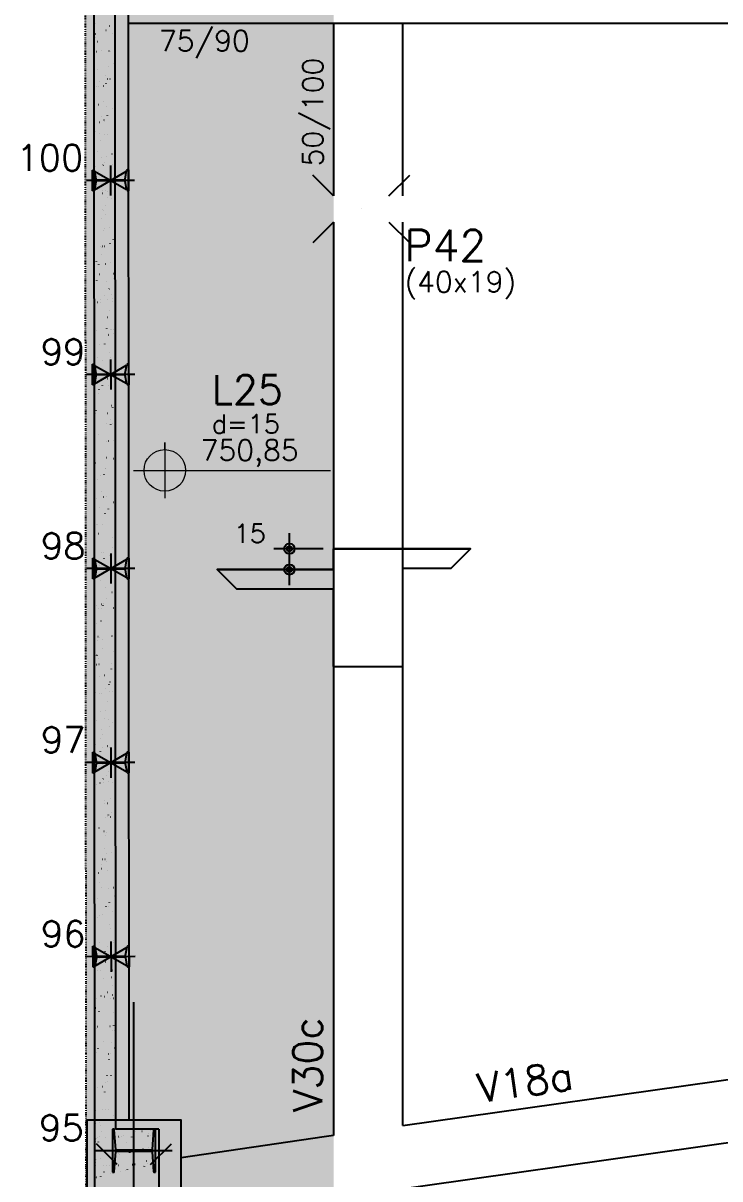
# Model space of a CAD drawing. Extents: x -40810 to 33675, y -2018 to 21213.
# Drawn here: x 14595 to 15098, y 1338 to 2172 of the extents above; entities that cross this region are included whole.
import ezdxf

# ---------------------------------------------------------------- set-up
doc = ezdxf.new("R2010")
doc.units = 0
doc.linetypes.add('ESTILO_TQS_0003', pattern=[1.5, 0.5, -0.4, 0.1, -0.5])
doc.layers.get('0').update_dxf_attribs({"color": 1, "lineweight": 9})
for name, color, linetype in [('1', 5, 'Continuous'), ('10', 7, 'Continuous'), ('11', 22, 'Continuous'), ('12', 3, 'Continuous'), ('13', 7, 'Continuous'), ('133', 176, 'Continuous'), ('18', 9, 'Continuous'), ('19', 5, 'Continuous'), ('24', 5, 'ESTILO_TQS_0003'), ('242', 3, 'Continuous'), ('26', 1, 'Continuous'), ('27', 10, 'Continuous'), ('30', 15, 'Continuous'), ('32', 4, 'Continuous'), ('49', 20, 'Continuous'), ('51', 6, 'Continuous'), ('52', 21, 'Continuous'), ('6', 6, 'Continuous'), ('8', 5, 'Continuous'), ('9', 3, 'Continuous')]:
    doc.layers.add(name, color=color, linetype=linetype)
doc.styles.get("Standard").update_dxf_attribs({"font": 'romans.shx', "width": 0.8})

# ---------------------------------------------------------------- blocks, each defined once
blk = doc.blocks.new('_H9EFD498501-009')
for p, q in [((195.736691, 1836.373503), (195.782348, 1836.433004)), ((219.968651, 1836.327518), (220.014308, 1836.387019)), ((224.815845, 1836.551059), (224.889067, 1836.567292)), ((229.749384, 1835.159229), (229.759174, 1835.233588)), ((191.437375, 1831.596335), (191.437375, 1831.596335)), ((191.437375, 1831.596335), (191.437375, 1831.596335)), ((191.437375, 1830.770525), (191.437375, 1830.770525)), ((191.437375, 1830.770525), (191.437375, 1830.770525)), ((191.437375, 1830.770525), (191.437375, 1830.770525)), ((191.437375, 1829.15123), (191.437375, 1829.15123)), ((191.437375, 1829.15123), (191.437375, 1829.15123)), ((191.437375, 1829.15123), (191.437375, 1829.15123)), ((191.992808, 1831.49438), (192.038465, 1831.553881)), ((193.348592, 1828.785962), (193.358381, 1828.86032)), ((198.176792, 1831.890585), (198.251721, 1831.893856)), ((205.491979, 1830.984743), (205.501768, 1831.059101)), ((207.974739, 1832.817476), (208.047961, 1832.833709)), ((208.292155, 1832.332231), (208.367084, 1832.335502)), ((210.165371, 1832.414017), (210.240299, 1832.417289)), ((211.635849, 1833.629124), (211.709071, 1833.645357)), ((213.713627, 1828.175812), (213.759284, 1828.235313)), ((217.532576, 1832.402761), (217.542366, 1832.477119)), ((219.006947, 1832.800049), (219.081876, 1832.80332)), ((229.122311, 1833.241695), (229.197239, 1833.244966)), ((230.995526, 1833.323481), (231.070455, 1833.326753)), ((203.901191, 1818.901509), (203.91098, 1818.975867)), ((207.572746, 1820.17286), (207.618403, 1820.232362)), ((208.330625, 1820.005816), (208.403848, 1820.022049)), ((209.969744, 1823.296689), (210.015401, 1823.35619)), ((216.044578, 1821.100289), (216.054367, 1821.174648)), ((225.537842, 1823.820564), (225.611065, 1823.836797)), ((228.085175, 1822.518307), (228.094965, 1822.592666)), ((229.198953, 1824.632213), (229.272175, 1824.648446)), ((231.690563, 1819.978121), (231.73622, 1820.037623)), ((191.437375, 1816.260673), (191.437375, 1816.260673)), ((191.437375, 1816.260673), (191.437375, 1816.260673)), ((191.437375, 1816.260673), (191.437375, 1816.260673)), ((191.437375, 1814.268831), (191.437375, 1814.268831)), ((191.437375, 1811.492201), (191.437375, 1811.492201)), ((191.437375, 1811.492201), (191.437375, 1811.492201)), ((191.437375, 1811.492201), (191.437375, 1811.492201)), ((191.489519, 1816.272233), (191.562741, 1816.288466)), ((191.684383, 1816.14504), (191.694173, 1816.219398)), ((195.150629, 1817.083881), (195.223851, 1817.100114)), ((197.004339, 1811.735259), (197.079268, 1811.738531)), ((198.877554, 1811.817046), (198.952483, 1811.820317)), ((201.317722, 1812.021155), (201.363379, 1812.080656)), ((207.719131, 1812.203077), (207.79406, 1812.206349)), ((217.834494, 1812.644724), (217.909423, 1812.647995)), ((219.70771, 1812.72651), (219.782638, 1812.729781)), ((225.549682, 1811.97517), (225.595339, 1812.034671)), ((225.893729, 1811.008905), (225.966951, 1811.025138)), ((226.597177, 1811.215836), (226.606966, 1811.290194)), ((227.94668, 1815.098998), (227.992337, 1815.1585)), ((228.549287, 1813.112542), (228.624215, 1813.115813)), ((191.437375, 1803.370115), (191.437375, 1803.370115)), ((191.437375, 1803.370115), (191.437375, 1803.370115)), ((191.845406, 1803.460573), (191.918628, 1803.476806)), ((195.176841, 1804.018203), (195.222499, 1804.077704)), ((197.57384, 1807.142032), (197.619497, 1807.201533)), ((202.236982, 1806.260587), (202.246771, 1806.334945)), ((209.052623, 1807.275321), (209.125845, 1807.291554)), ((212.713733, 1808.08697), (212.786955, 1808.103203)), ((214.45379, 1809.017055), (214.463579, 1809.091413)), ((219.294658, 1803.823464), (219.340315, 1803.882966))]:
    blk.add_line(p, q)
blk = doc.blocks.new('_H9EFD498501-010')
for p, q in [((190.13212, 2635.704734), (190.13212, 2635.704734)), ((190.13212, 2635.704734), (190.13212, 2635.704734)), ((191.426022, 2635.761227), (191.50095, 2635.764498)), ((190.144498, 2628.079183), (190.144498, 2628.079183)), ((190.144498, 2628.079183), (190.144498, 2628.079183)), ((191.401436, 2628.35784), (191.474658, 2628.374073)), ((198.820882, 2631.035139), (198.866539, 2631.09464)), ((201.21788, 2634.158968), (201.263537, 2634.218469)), ((203.787711, 2628.394142), (203.797501, 2628.468501)), ((190.158025, 2619.745484), (190.158025, 2619.745484)), ((191.570903, 2625.637674), (191.580693, 2625.712032)), ((192.565858, 2622.883433), (192.611515, 2622.942935)), ((190.164751, 2615.602024), (190.164751, 2615.602024)), ((190.164751, 2615.602024), (190.164751, 2615.602024)), ((190.164751, 2615.602024), (190.164751, 2615.602024)), ((190.165415, 2615.193262), (190.165415, 2615.193262)), ((190.165415, 2615.193262), (190.165415, 2615.193262)), ((190.165415, 2615.193262), (190.165415, 2615.193262)), ((190.165785, 2614.964744), (190.165785, 2614.964744)), ((190.253569, 2615.605902), (190.328497, 2615.609173)), ((192.123434, 2615.627345), (192.196656, 2615.643578)), ((192.126784, 2615.687688), (192.201713, 2615.69096)), ((195.784544, 2616.438993), (195.857766, 2616.455226)), ((200.968361, 2616.07372), (201.04329, 2616.076991)), ((202.123502, 2615.75322), (202.133292, 2615.827579)), ((190.186331, 2602.307342), (190.186331, 2602.307342)), ((190.186331, 2602.307342), (190.186331, 2602.307342)), ((192.47932, 2602.815685), (192.552542, 2602.831918)), ((200.635504, 2604.450749), (200.645293, 2604.525107)), ((204.401913, 2606.682791), (204.44757, 2606.742292)), ((190.197382, 2595.499314), (190.197382, 2595.499314)), ((190.197382, 2595.499314), (190.197382, 2595.499314)), ((190.197382, 2595.499314), (190.197382, 2595.499314)), ((194.403007, 2593.651962), (194.448664, 2593.711464)), ((198.14689, 2598.531085), (198.192547, 2598.590587)), ((199.795908, 2595.918395), (199.870837, 2595.921666)), ((201.669123, 2596.000181), (201.744052, 2596.003452)), ((190.207248, 2589.421421), (190.207248, 2589.421421)), ((190.207248, 2589.421421), (190.207248, 2589.421421)), ((190.207248, 2589.421421), (190.207248, 2589.421421)), ((190.209253, 2588.186555), (190.209253, 2588.186555)), ((190.209253, 2588.186555), (190.209253, 2588.186555)), ((192.006009, 2590.528133), (192.051666, 2590.587635)), ((193.201318, 2590.085191), (193.27454, 2590.101424)), ((196.862428, 2590.896839), (196.93565, 2590.913072)), ((199.044716, 2592.367515), (199.054505, 2592.441873)), ((193.557204, 2577.273531), (193.630427, 2577.289764)), ((197.380507, 2579.726593), (197.390296, 2579.800951)), ((190.228165, 2576.535501), (190.228165, 2576.535501)), ((190.228165, 2576.535501), (190.228165, 2576.535501)), ((190.230014, 2575.396604), (190.230014, 2575.396604)), ((190.381307, 2575.40321), (190.456236, 2575.406481)), ((195.892508, 2568.424121), (195.902298, 2568.49848)), ((199.222884, 2575.789241), (199.297813, 2575.792513)), ((199.984038, 2569.299614), (200.029695, 2569.359116)), ((203.727921, 2574.178737), (203.773578, 2574.238239)), ((190.249082, 2563.64958), (190.249082, 2563.64958)), ((190.249082, 2563.64958), (190.249082, 2563.64958)), ((190.249082, 2563.64958), (190.249082, 2563.64958)), ((194.279202, 2564.543036), (194.352424, 2564.559269)), ((197.58704, 2566.175785), (197.632697, 2566.235287)), ((197.940312, 2565.354685), (198.013534, 2565.370918)), ((190.26048, 2556.627627), (190.26048, 2556.627627)), ((190.262645, 2555.293894), (190.262645, 2555.293894)), ((190.262645, 2555.293894), (190.262645, 2555.293894)), ((190.262645, 2555.293894), (190.262645, 2555.293894)), ((191.332016, 2558.02408), (191.377673, 2558.083581)), ((194.30172, 2556.340887), (194.31151, 2556.415245)), ((198.050431, 2555.633916), (198.12536, 2555.637187)), ((199.923646, 2555.715702), (199.998575, 2555.718974)), ((190.269999, 2550.76366), (190.269999, 2550.76366)), ((190.269999, 2550.76366), (190.269999, 2550.76366)), ((192.637511, 2543.699965), (192.647301, 2543.774323)), ((194.635089, 2551.731377), (194.708311, 2551.74761)), ((190.290916, 2537.877739), (190.290916, 2537.877739)), ((190.290916, 2537.877739), (190.290916, 2537.877739)), ((190.290916, 2537.877739), (190.290916, 2537.877739)), ((190.295277, 2535.191184), (190.295277, 2535.191184)), ((190.295277, 2535.191184), (190.295277, 2535.191184)), ((195.357086, 2539.000882), (195.430308, 2539.017115)), ((197.477407, 2535.504763), (197.552336, 2535.508034)), ((199.018196, 2539.812531), (199.091418, 2539.828764)), ((203.168071, 2541.823437), (203.213728, 2541.882939)), ((191.149513, 2532.397494), (191.159302, 2532.471852)), ((193.169165, 2528.792609), (193.214822, 2528.85211)), ((196.913048, 2533.671732), (196.958705, 2533.731233)), ((203.19011, 2533.815512), (203.1999, 2533.88987)), ((190.31016, 2526.02198), (190.31016, 2526.02198)), ((190.31016, 2526.02198), (190.31016, 2526.02198)), ((190.31016, 2526.02198), (190.31016, 2526.02198)), ((190.311708, 2525.068698), (190.311708, 2525.068698)), ((190.311708, 2525.068698), (190.311708, 2525.068698)), ((190.311833, 2524.991819), (190.311833, 2524.991819)), ((190.311833, 2524.991819), (190.311833, 2524.991819)), ((190.772167, 2525.66878), (190.817824, 2525.728282)), ((195.712973, 2526.189223), (195.786195, 2526.205456)), ((201.702111, 2522.51304), (201.711901, 2522.587399)), ((190.327908, 2515.088474), (190.327908, 2515.088474)), ((190.327908, 2515.088474), (190.327908, 2515.088474)), ((190.327908, 2515.088474), (190.327908, 2515.088474)), ((190.332749, 2512.105898), (190.332749, 2512.105898)), ((190.332749, 2512.105898), (190.332749, 2512.105898)), ((190.332749, 2512.105898), (190.332749, 2512.105898)), ((196.304954, 2515.349437), (196.379883, 2515.352709)), ((196.43497, 2513.458728), (196.508193, 2513.474961)), ((198.178169, 2515.431224), (198.253098, 2515.434495)), ((200.09608, 2514.270377), (200.169303, 2514.28661)), ((200.111324, 2510.429806), (200.121113, 2510.504164)), ((198.750196, 2504.440261), (198.795853, 2504.499762)), ((202.494079, 2509.319384), (202.539736, 2509.378885)), ((190.353666, 2499.219978), (190.353666, 2499.219978)), ((190.353666, 2499.219978), (190.353666, 2499.219978)), ((190.360539, 2494.985764), (190.360539, 2494.985764)), ((190.360539, 2494.985764), (190.360539, 2494.985764)), ((190.362935, 2493.50977), (190.362935, 2493.50977)), ((190.362935, 2493.50977), (190.362935, 2493.50977)), ((195.73193, 2495.220284), (195.806858, 2495.223555)), ((196.353198, 2501.316432), (196.398855, 2501.375934)), ((196.790857, 2500.647069), (196.864079, 2500.663301)), ((198.447115, 2497.788884), (198.456904, 2497.863242)), ((190.374583, 2486.334057), (190.374583, 2486.334057)), ((190.374583, 2486.334057), (190.374583, 2486.334057)), ((190.374583, 2486.334057), (190.374583, 2486.334057)), ((196.959116, 2486.486413), (196.968905, 2486.560771)), ((197.512854, 2487.916574), (197.586077, 2487.932807)), ((201.173964, 2488.728222), (201.247187, 2488.744455)), ((201.934229, 2476.964084), (201.979887, 2477.023586)), ((204.331228, 2480.087913), (204.376885, 2480.147414)), ((190.393171, 2474.883054), (190.393171, 2474.883054)), ((190.393171, 2474.883054), (190.393171, 2474.883054)), ((190.393171, 2474.883054), (190.393171, 2474.883054)), ((190.3955, 2473.448137), (190.3955, 2473.448137)), ((190.3955, 2473.448137), (190.3955, 2473.448137)), ((194.559477, 2475.064959), (194.634405, 2475.06823)), ((195.368328, 2474.403178), (195.378117, 2474.477537)), ((195.679206, 2468.812379), (195.724863, 2468.87188)), ((196.432692, 2475.146745), (196.507621, 2475.150017)), ((197.868741, 2475.104914), (197.941963, 2475.121147)), ((190.414163, 2461.950841), (190.414163, 2461.950841)), ((190.414163, 2461.950841), (190.414163, 2461.950841)), ((190.414163, 2461.950841), (190.414163, 2461.950841)), ((190.416417, 2460.562216), (190.416417, 2460.562216)), ((190.416417, 2460.562216), (190.416417, 2460.562216)), ((190.416417, 2460.562216), (190.416417, 2460.562216)), ((191.935323, 2463.933256), (191.98098, 2463.992757)), ((193.704119, 2461.762256), (193.713909, 2461.836615)), ((198.590739, 2462.37442), (198.663961, 2462.390653)), ((202.251849, 2463.186068), (202.325071, 2463.202301)), ((190.425802, 2454.780344), (190.425802, 2454.780344)), ((190.425802, 2454.780344), (190.425802, 2454.780344)), ((193.986453, 2454.935805), (194.061381, 2454.939077)), ((204.101816, 2455.377452), (204.176745, 2455.380723)), ((204.256718, 2451.877803), (204.266507, 2451.952161)), ((190.437334, 2447.676296), (190.437334, 2447.676296)), ((190.437334, 2447.676296), (190.437334, 2447.676296)), ((192.21612, 2450.459785), (192.22591, 2450.534143)), ((198.946625, 2449.56276), (199.019847, 2449.578993)), ((201.260237, 2444.460031), (201.305894, 2444.519532)), ((190.454535, 2437.079217), (190.454535, 2437.079217)), ((190.454535, 2437.079217), (190.454535, 2437.079217)), ((190.625332, 2438.376551), (190.635122, 2438.450909)), ((195.119356, 2436.457079), (195.165013, 2436.51658)), ((197.516354, 2439.580908), (197.562011, 2439.640409)), ((199.668623, 2436.832265), (199.741845, 2436.848498)), ((202.768719, 2440.575331), (202.778509, 2440.64969)), ((203.329733, 2437.643914), (203.402955, 2437.660147)), ((203.528792, 2435.248298), (203.603721, 2435.25157)), ((190.458251, 2434.790375), (190.458251, 2434.790375)), ((190.458251, 2434.790375), (190.458251, 2434.790375)), ((190.458251, 2434.790375), (190.458251, 2434.790375)), ((190.458434, 2434.677634), (190.458434, 2434.677634)), ((190.458434, 2434.677634), (190.458434, 2434.677634)), ((190.458434, 2434.677634), (190.458434, 2434.677634)), ((190.46539, 2430.391912), (190.46539, 2430.391912)), ((190.46539, 2430.391912), (190.46539, 2430.391912)), ((192.814, 2434.78048), (192.888928, 2434.783752)), ((194.687215, 2434.862267), (194.762144, 2434.865538)), ((201.177931, 2428.492097), (201.187721, 2428.566456)), ((190.479167, 2421.904455), (190.479167, 2421.904455)), ((190.479167, 2421.904455), (190.479167, 2421.904455)), ((200.024509, 2424.020606), (200.097732, 2424.036839)), ((190.491065, 2414.574924), (190.491065, 2414.574924)), ((190.491065, 2414.574924), (190.491065, 2414.574924)), ((192.240976, 2414.651327), (192.315904, 2414.654598)), ((199.513722, 2415.851175), (199.523512, 2415.925534)), ((200.700388, 2412.104731), (200.746045, 2412.164232)), ((200.746507, 2411.290111), (200.819729, 2411.306344)), ((202.356339, 2415.092973), (202.431268, 2415.096245)), ((203.097386, 2415.22856), (203.143043, 2415.288061)), ((204.229554, 2415.17476), (204.304483, 2415.178031)), ((204.407617, 2412.10176), (204.480839, 2412.117993)), ((190.500084, 2409.018534), (190.500084, 2409.018534)), ((190.500084, 2409.018534), (190.500084, 2409.018534)), ((190.500084, 2409.018534), (190.500084, 2409.018534)), ((194.445364, 2403.953025), (194.491021, 2404.012527)), ((198.025724, 2404.548704), (198.035513, 2404.623062)), ((190.516618, 2398.832984), (190.516618, 2398.832984)), ((190.516618, 2398.832984), (190.516618, 2398.832984)), ((190.516618, 2398.832984), (190.516618, 2398.832984)), ((190.521001, 2396.132613), (190.521001, 2396.132613)), ((190.521001, 2396.132613), (190.521001, 2396.132613)), ((190.523696, 2394.472214), (190.523696, 2394.472214)), ((190.523696, 2394.472214), (190.523696, 2394.472214)), ((190.523696, 2394.472214), (190.523696, 2394.472214)), ((190.701481, 2399.073902), (190.747138, 2399.133404)), ((191.068523, 2394.496002), (191.143451, 2394.499273)), ((192.941738, 2394.577788), (193.016667, 2394.58106)), ((201.102393, 2398.478452), (201.175616, 2398.494685)), ((201.783315, 2394.96382), (201.858244, 2394.967091)), ((196.434936, 2392.46547), (196.444725, 2392.539828)), ((201.824391, 2385.747957), (201.897613, 2385.76419)), ((190.541918, 2383.246693), (190.541918, 2383.246693)), ((190.541918, 2383.246693), (190.541918, 2383.246693)), ((190.541918, 2383.246693), (190.541918, 2383.246693)), ((194.770727, 2379.824548), (194.780516, 2379.898906)), ((200.026395, 2379.600677), (200.072052, 2379.660179)), ((190.556328, 2374.369504), (190.570427, 2374.37012)), ((190.556328, 2374.369504), (190.556328, 2374.369504)), ((190.556328, 2374.369504), (190.556328, 2374.369504)), ((190.562835, 2370.360772), (190.562835, 2370.360772)), ((190.562835, 2370.360772), (190.562835, 2370.360772)), ((193.282728, 2368.522076), (193.292518, 2368.596435)), ((193.885514, 2371.597725), (193.931171, 2371.657227)), ((196.282512, 2374.721554), (196.328169, 2374.781056)), ((200.610862, 2374.808495), (200.685791, 2374.811766)), ((202.180278, 2372.936297), (202.2535, 2372.95253)), ((202.484077, 2374.890281), (202.559006, 2374.893553)), ((190.567845, 2367.274055), (190.567845, 2367.274055)), ((190.567845, 2367.274055), (190.567845, 2367.274055)), ((202.902275, 2360.205803), (202.975497, 2360.222036)), ((190.583752, 2357.474852), (190.583752, 2357.474852)), ((190.583752, 2357.474852), (190.583752, 2357.474852)), ((190.583752, 2357.474852), (190.583752, 2357.474852)), ((190.588959, 2354.266794), (190.588959, 2354.266794)), ((191.196261, 2354.29331), (191.27119, 2354.296581)), ((191.69194, 2356.438842), (191.70173, 2356.5132)), ((200.037838, 2354.679341), (200.112767, 2354.682613)), ((203.835327, 2358.637623), (203.845117, 2358.711981)), ((190.59891, 2348.136453), (190.59891, 2348.136453)), ((190.59891, 2348.136453), (190.59891, 2348.136453)), ((190.604669, 2344.588931), (190.604669, 2344.588931)), ((190.604669, 2344.588931), (190.604669, 2344.588931)), ((199.466546, 2347.245377), (199.512203, 2347.304879)), ((201.863544, 2350.369206), (201.909201, 2350.428708)), ((202.244539, 2346.554388), (202.254329, 2346.628747)), ((203.258162, 2347.394143), (203.331384, 2347.410376)), ((190.619073, 2335.715127), (190.619073, 2335.715127)), ((193.211522, 2339.093672), (193.257179, 2339.153173)), ((190.621591, 2334.164084), (190.621591, 2334.164084)), ((190.621591, 2334.164084), (190.621591, 2334.164084)), ((190.621591, 2334.164084), (190.621591, 2334.164084)), ((190.625585, 2331.703011), (190.625585, 2331.703011)), ((190.625585, 2331.703011), (190.625585, 2331.703011)), ((190.625585, 2331.703011), (190.625585, 2331.703011)), ((198.865385, 2334.524016), (198.940314, 2334.527288)), ((200.58033, 2333.913467), (200.59012, 2333.987825)), ((200.7386, 2334.605803), (200.813529, 2334.609074)), ((203.980159, 2334.663649), (204.053382, 2334.679882)), ((190.646502, 2318.81709), (190.646502, 2318.81709)), ((191.15605, 2318.930054), (191.229272, 2318.946287)), ((199.092332, 2322.610995), (199.102121, 2322.685353)), ((204.336046, 2321.851989), (204.409268, 2321.868222)), ((205.047577, 2322.893029), (205.070933, 2322.923468)), ((190.654222, 2314.061374), (190.654222, 2314.061374)), ((190.654222, 2314.061374), (190.654222, 2314.061374)), ((197.501544, 2310.527761), (197.511333, 2310.602119)), ((198.292361, 2314.394863), (198.36729, 2314.398134)), ((198.792553, 2314.741324), (198.83821, 2314.800825)), ((190.667419, 2305.93117), (190.667419, 2305.93117)), ((190.667419, 2305.93117), (190.667419, 2305.93117)), ((190.667419, 2305.93117), (190.667419, 2305.93117)), ((190.6703, 2304.156198), (190.6703, 2304.156198)), ((190.6703, 2304.156198), (190.6703, 2304.156198)), ((192.651672, 2306.738372), (192.697329, 2306.797874)), ((195.04867, 2309.862201), (195.094328, 2309.921702)), ((205.058044, 2309.121494), (205.089658, 2309.128503)), ((190.686853, 2293.958664), (190.686853, 2293.958664)), ((190.686853, 2293.958664), (190.686853, 2293.958664)), ((190.686853, 2293.958664), (190.686853, 2293.958664)), ((192.233934, 2293.3879), (192.307156, 2293.404133)), ((195.837335, 2297.886839), (195.847124, 2297.961197)), ((197.119908, 2294.239538), (197.194837, 2294.242809)), ((198.993123, 2294.321324), (199.068052, 2294.324595)), ((190.688336, 2293.045249), (190.688336, 2293.045249)), ((194.349336, 2286.584367), (194.359126, 2286.658726)), ((200.629702, 2285.509853), (200.675359, 2285.569354)), ((204.373585, 2290.388976), (204.419242, 2290.448477)), ((190.709253, 2280.159329), (190.709253, 2280.159329)), ((190.709253, 2280.159329), (190.709253, 2280.159329)), ((190.709253, 2280.159329), (190.709253, 2280.159329)), ((198.232704, 2282.386024), (198.278361, 2282.445526)), ((204.901935, 2276.699914), (204.911725, 2276.774272)), ((190.719485, 2273.855954), (190.719485, 2273.855954)), ((190.719485, 2273.855954), (190.719485, 2273.855954)), ((190.721528, 2272.597269), (190.721528, 2272.597269)), ((191.97768, 2274.234319), (192.023337, 2274.29382)), ((192.758548, 2274.501133), (192.768338, 2274.575492)), ((196.546884, 2274.110384), (196.621813, 2274.113656)), ((190.73017, 2267.273408), (190.73017, 2267.273408)), ((191.094339, 2261.860211), (191.104129, 2261.93457)), ((193.311818, 2267.845746), (193.38504, 2267.861979)), ((203.311147, 2264.61668), (203.320937, 2264.691038)), ((190.743285, 2259.193689), (190.743285, 2259.193689)), ((190.751087, 2254.387488), (190.751087, 2254.387488)), ((190.751087, 2254.387488), (190.751087, 2254.387488)), ((190.751087, 2254.387488), (190.751087, 2254.387488)), ((190.752116, 2253.753244), (190.752116, 2253.753244)), ((190.752116, 2253.753244), (190.752116, 2253.753244)), ((190.752116, 2253.753244), (190.752116, 2253.753244)), ((195.374431, 2253.955059), (195.44936, 2253.958331)), ((197.247646, 2254.036845), (197.322575, 2254.040117)), ((201.646938, 2251.975758), (201.656728, 2252.050116)), ((203.813735, 2258.033676), (203.859392, 2258.093178)), ((193.814828, 2245.002848), (193.860486, 2245.062349)), ((197.558711, 2249.881971), (197.604368, 2249.941472)), ((190.772003, 2241.501567), (190.801815, 2241.508176)), ((190.772755, 2241.038341), (190.772755, 2241.038341)), ((190.772755, 2241.038341), (190.772755, 2241.038341)), ((191.41783, 2241.879019), (191.463487, 2241.93852)), ((194.389702, 2242.303592), (194.462925, 2242.319825)), ((200.15894, 2240.673286), (200.168729, 2240.747645)), ((190.784748, 2233.650535), (190.784748, 2233.650535)), ((190.784748, 2233.650535), (190.784748, 2233.650535)), ((190.79292, 2228.615647), (190.79292, 2228.615647)), ((190.79292, 2228.615647), (190.79292, 2228.615647)), ((191.084479, 2228.680284), (191.157701, 2228.696516)), ((194.801407, 2233.825906), (194.876335, 2233.829177)), ((198.568152, 2228.590052), (198.577941, 2228.66441)), ((204.91677, 2234.267552), (204.991699, 2234.270823)), ((199.39586, 2220.6505), (199.441517, 2220.710001)), ((203.139743, 2225.529623), (203.1854, 2225.589124)), ((190.813837, 2215.729726), (190.813837, 2215.729726)), ((190.813837, 2215.729726), (190.813837, 2215.729726)), ((190.813837, 2215.729726), (190.813837, 2215.729726)), ((190.817379, 2213.547825), (190.817379, 2213.547825)), ((190.817379, 2213.547825), (190.817379, 2213.547825)), ((190.817379, 2213.547825), (190.817379, 2213.547825)), ((191.806476, 2215.949789), (191.879699, 2215.966022)), ((193.628954, 2213.670581), (193.703882, 2213.673852)), ((195.467586, 2216.761437), (195.540809, 2216.77767)), ((195.502169, 2213.752367), (195.577098, 2213.755638)), ((196.903943, 2215.94913), (196.913732, 2216.023488)), ((196.998862, 2217.526671), (197.044519, 2217.586172)), ((204.343746, 2214.138398), (204.418675, 2214.14167)), ((190.823983, 2209.479412), (190.823983, 2209.479412)), ((190.823983, 2209.479412), (190.823983, 2209.479412)), ((190.834754, 2202.843805), (190.834754, 2202.843805)), ((190.834754, 2202.843805), (190.834754, 2202.843805)), ((192.162363, 2203.138129), (192.235585, 2203.154362)), ((195.415944, 2204.646659), (195.425734, 2204.721017)), ((190.85001, 2193.445115), (190.85001, 2193.445115)), ((190.85001, 2193.445115), (190.85001, 2193.445115)), ((193.05593, 2193.541427), (193.130858, 2193.544699)), ((202.579893, 2193.174323), (202.62555, 2193.233824)), ((203.171293, 2193.983073), (203.246222, 2193.986345)), ((204.976891, 2196.298152), (205.022548, 2196.357653)), ((205.044508, 2194.06486), (205.119437, 2194.068131)), ((190.855671, 2189.957885), (190.855671, 2189.957885)), ((190.855671, 2189.957885), (190.855671, 2189.957885)), ((190.855671, 2189.957885), (190.855671, 2189.957885)), ((192.884361, 2190.407635), (192.957583, 2190.423868)), ((193.825156, 2192.563424), (193.834946, 2192.637783)), ((196.324869, 2185.022617), (196.370526, 2185.082119)), ((196.545471, 2191.219283), (196.618693, 2191.235516)), ((190.87521, 2177.920483), (190.87521, 2177.920483)), ((190.87521, 2177.920483), (190.87521, 2177.920483)), ((190.87521, 2177.920483), (190.87521, 2177.920483)), ((190.876588, 2177.071964), (190.876588, 2177.071964)), ((190.876588, 2177.071964), (190.876588, 2177.071964)), ((192.160947, 2179.922502), (192.170737, 2179.996861)), ((192.580987, 2180.143494), (192.626644, 2180.202996)), ((193.240247, 2177.595975), (193.313469, 2177.612208)), ((204.377755, 2182.678971), (204.387544, 2182.753329)), ((190.882642, 2173.342405), (190.882642, 2173.342405)), ((190.882642, 2173.342405), (190.882642, 2173.342405)), ((190.882642, 2173.342405), (190.882642, 2173.342405)), ((190.88766, 2170.250926), (190.88766, 2170.250926)), ((191.883477, 2173.386102), (191.958405, 2173.389373)), ((193.756692, 2173.467888), (193.831621, 2173.47116)), ((202.598269, 2173.85392), (202.673198, 2173.857191)), ((202.713546, 2170.038049), (202.723335, 2170.112407)), ((190.897505, 2164.186044), (190.897505, 2164.186044)), ((190.897505, 2164.186044), (190.897505, 2164.186044)), ((190.897505, 2164.186044), (190.897505, 2164.186044)), ((193.962245, 2164.86548), (194.035467, 2164.881713)), ((197.623355, 2165.677129), (197.696577, 2165.693362)), ((201.905901, 2160.670269), (201.951558, 2160.729771)), ((190.915273, 2153.239695), (190.915273, 2153.239695)), ((190.915273, 2153.239695), (190.915273, 2153.239695)), ((191.310453, 2153.256949), (191.385381, 2153.26022)), ((194.318131, 2152.053821), (194.391354, 2152.070054)), ((195.76502, 2152.667317), (195.810677, 2152.726819)), ((198.162018, 2155.791146), (198.207675, 2155.850648)), ((201.225547, 2158.735578), (201.235337, 2158.809936)), ((201.425816, 2153.698595), (201.500745, 2153.701866)), ((203.299031, 2153.780381), (203.37396, 2153.783653)), ((190.918421, 2151.300123), (190.918421, 2151.300123)), ((190.918421, 2151.300123), (190.918421, 2151.300123)), ((190.926438, 2146.361555), (190.926438, 2146.361555)), ((190.926438, 2146.361555), (190.926438, 2146.361555)), ((199.634759, 2146.652343), (199.644549, 2146.726702)), ((190.939338, 2138.414203), (190.939338, 2138.414203)), ((190.939338, 2138.414203), (190.939338, 2138.414203)), ((190.939338, 2138.414203), (190.939338, 2138.414203)), ((195.040129, 2139.323326), (195.113351, 2139.339559)), ((198.701239, 2140.134975), (198.774461, 2140.151208)), ((190.947904, 2133.136985), (190.947904, 2133.136985)), ((192.011215, 2133.18341), (192.086144, 2133.186681)), ((195.396016, 2126.511667), (195.469238, 2126.5279)), ((197.97055, 2134.011421), (197.98034, 2134.08578)), ((200.852792, 2133.569441), (200.927721, 2133.572713)), ((201.346051, 2128.314969), (201.391708, 2128.374471)), ((203.743049, 2131.438798), (203.788706, 2131.4983)), ((190.960255, 2125.528282), (190.960255, 2125.528282)), ((190.960255, 2125.528282), (190.960255, 2125.528282)), ((195.091027, 2120.163264), (195.136685, 2120.222765)), ((196.482552, 2122.70895), (196.492341, 2122.783308)), ((190.977665, 2114.802626), (190.977665, 2114.802626)), ((190.977665, 2114.802626), (190.977665, 2114.802626)), ((190.977665, 2114.802626), (190.977665, 2114.802626)), ((190.980536, 2113.034275), (190.980536, 2113.034275)), ((190.980536, 2113.034275), (190.980536, 2113.034275)), ((190.980536, 2113.034275), (190.980536, 2113.034275)), ((190.981172, 2112.642362), (190.981172, 2112.642362)), ((190.981172, 2112.642362), (190.981172, 2112.642362)), ((190.981172, 2112.642362), (190.981172, 2112.642362)), ((191.347145, 2115.284141), (191.392802, 2115.343642)), ((194.891764, 2110.625716), (194.901553, 2110.700074)), ((196.118013, 2113.781172), (196.191235, 2113.797405)), ((199.680339, 2113.414116), (199.755268, 2113.417388)), ((199.779123, 2114.592821), (199.852345, 2114.609054)), ((201.553554, 2113.495903), (201.628483, 2113.499174)), ((191.002089, 2099.756441), (191.002089, 2099.756441)), ((191.002089, 2099.756441), (191.002089, 2099.756441)), ((193.227555, 2097.984794), (193.237344, 2098.059152)), ((196.4739, 2100.969512), (196.547122, 2100.985745)), ((199.107315, 2093.284963), (199.182244, 2093.288234)), ((200.672059, 2095.810916), (200.717716, 2095.870417)), ((191.013167, 2092.931565), (191.013167, 2092.931565)), ((191.013167, 2092.931565), (191.013167, 2092.931565)), ((191.023006, 2086.870521), (191.023006, 2086.870521)), ((191.023006, 2086.870521), (191.023006, 2086.870521)), ((191.023006, 2086.870521), (191.023006, 2086.870521)), ((191.739556, 2086.682322), (191.749346, 2086.756681)), ((194.531178, 2087.807964), (194.576835, 2087.867466)), ((196.928176, 2090.931793), (196.973833, 2090.991294)), ((197.195897, 2088.239018), (197.269119, 2088.255251)), ((200.857007, 2089.050666), (200.930229, 2089.066899)), ((203.780154, 2088.10034), (203.789943, 2088.174699)), ((191.028893, 2083.243698), (191.028893, 2083.243698)), ((191.028893, 2083.243698), (191.028893, 2083.243698)), ((191.032035, 2081.308162), (191.032035, 2081.308162)), ((191.032035, 2081.308162), (191.032035, 2081.308162)), ((191.032035, 2081.308162), (191.032035, 2081.308162)), ((202.292155, 2076.797869), (202.301945, 2076.872227)), ((191.043923, 2073.9846), (191.043923, 2073.9846)), ((191.043923, 2073.9846), (191.043923, 2073.9846)), ((191.045799, 2072.828855), (191.045799, 2072.828855)), ((191.045799, 2072.828855), (191.045799, 2072.828855)), ((191.045799, 2072.828855), (191.045799, 2072.828855)), ((197.551784, 2075.427358), (197.625006, 2075.443591)), ((197.934862, 2073.129638), (198.009791, 2073.132909)), ((199.808077, 2073.211424), (199.883006, 2073.214696)), ((191.064839, 2061.09868), (191.064839, 2061.09868)), ((191.064839, 2061.09868), (191.064839, 2061.09868)), ((191.064839, 2061.09868), (191.064839, 2061.09868)), ((198.273781, 2062.696864), (198.347004, 2062.713097)), ((200.112209, 2063.455616), (200.157866, 2063.515118)), ((200.701367, 2064.714635), (200.711157, 2064.788993)), ((201.934891, 2063.508512), (202.008114, 2063.524745)), ((202.509207, 2066.579445), (202.554864, 2066.638946)), ((191.07843, 2052.726145), (191.07843, 2052.726145)), ((191.07843, 2052.726145), (191.07843, 2052.726145)), ((191.08012, 2051.684769), (191.08012, 2051.684769)), ((193.857185, 2055.303911), (193.902843, 2055.363412)), ((197.361838, 2053.000484), (197.436767, 2053.003756)), ((199.037158, 2052.073713), (199.046948, 2052.148071)), ((191.085756, 2048.212759), (191.085756, 2048.212759)), ((191.085756, 2048.212759), (191.085756, 2048.212759)), ((198.629668, 2049.885204), (198.70289, 2049.901437)), ((191.106673, 2035.326839), (191.106673, 2035.326839)), ((191.106673, 2035.326839), (191.106673, 2035.326839)), ((191.106673, 2035.326839), (191.106673, 2035.326839)), ((197.54916, 2040.771241), (197.558949, 2040.8456)), ((199.351666, 2037.154709), (199.424888, 2037.170942)), ((203.012776, 2037.966358), (203.085998, 2037.982591)), ((191.111061, 2032.623435), (191.111061, 2032.623435)), ((191.111061, 2032.623435), (191.111061, 2032.623435)), ((191.111061, 2032.623435), (191.111061, 2032.623435)), ((195.958372, 2028.688007), (195.968161, 2028.762365)), ((196.189385, 2032.845159), (196.264314, 2032.848431)), ((198.0626, 2032.926946), (198.137529, 2032.930217)), ((199.438217, 2030.951563), (199.483874, 2031.011064)), ((191.12759, 2022.440918), (191.12759, 2022.440918)), ((191.12759, 2022.440918), (191.12759, 2022.440918)), ((191.131348, 2020.12584), (191.131348, 2020.12584)), ((191.131348, 2020.12584), (191.131348, 2020.12584)), ((193.297336, 2022.948611), (193.342993, 2023.008112)), ((195.694334, 2026.07244), (195.739991, 2026.131941)), ((199.707552, 2024.34305), (199.780774, 2024.359283)), ((191.143693, 2012.520725), (191.143693, 2012.520725)), ((191.143693, 2012.520725), (191.143693, 2012.520725)), ((194.294163, 2016.047085), (194.303952, 2016.121443)), ((195.616361, 2012.716006), (195.69129, 2012.719277)), ((200.42955, 2011.612555), (200.502772, 2011.628788)), ((204.09066, 2012.424204), (204.163882, 2012.440437)), ((191.148507, 2009.554998), (191.148507, 2009.554998)), ((191.148507, 2009.554998), (191.148507, 2009.554998)), ((191.148507, 2009.554998), (191.148507, 2009.554998)), ((192.806164, 2004.744614), (192.815954, 2004.818972)), ((201.275365, 2001.720092), (201.321022, 2001.779593)), ((204.846762, 2006.162632), (204.856551, 2006.23699)), ((205.019248, 2006.599215), (205.064905, 2006.658716)), ((191.169424, 1996.669077), (191.169424, 1996.669077)), ((191.169424, 1996.669077), (191.169424, 1996.669077)), ((198.878367, 1998.596263), (198.924024, 1998.655764)), ((200.785436, 1998.800896), (200.858658, 1998.817129)), ((203.358763, 1994.86016), (203.368553, 1994.934519)), ((191.176324, 1992.418015), (191.176324, 1992.418015)), ((191.176324, 1992.418015), (191.176324, 1992.418015)), ((191.176324, 1992.418015), (191.176324, 1992.418015)), ((191.17641, 1992.365398), (191.17641, 1992.365398)), ((191.17641, 1992.365398), (191.17641, 1992.365398)), ((191.182575, 1988.566912), (191.182575, 1988.566912)), ((191.215376, 1992.661379), (191.225166, 1992.735738)), ((192.623344, 1990.444557), (192.669001, 1990.504059)), ((194.443908, 1992.560681), (194.518837, 1992.563952)), ((196.317123, 1992.642467), (196.392052, 1992.645739)), ((201.507434, 1986.070401), (201.580656, 1986.086634)), ((205.1587, 1993.028499), (205.233629, 1993.03177)), ((205.168544, 1986.882049), (205.241766, 1986.898282)), ((191.190341, 1983.783156), (191.190341, 1983.783156)), ((191.190341, 1983.783156), (191.190341, 1983.783156)), ((191.190341, 1983.783156), (191.190341, 1983.783156)), ((201.767975, 1982.776926), (201.777765, 1982.851284)), ((191.208956, 1972.315305), (191.208956, 1972.315305)), ((191.208956, 1972.315305), (191.208956, 1972.315305)), ((191.211258, 1970.897236), (191.211258, 1970.897236)), ((191.211258, 1970.897236), (191.211258, 1970.897236)), ((193.870884, 1972.431527), (193.945812, 1972.434799)), ((200.103766, 1970.136004), (200.113556, 1970.210362)), ((201.86332, 1973.258741), (201.936543, 1973.274974)), ((203.986247, 1972.873174), (204.061176, 1972.876445)), ((204.459399, 1974.243915), (204.505056, 1974.303416)), ((194.460492, 1961.213086), (194.506149, 1961.272588)), ((198.204375, 1966.092209), (198.250032, 1966.151711)), ((202.585318, 1960.528247), (202.65854, 1960.54448)), ((191.232174, 1958.011315), (191.232174, 1958.011315)), ((191.232174, 1958.011315), (191.232174, 1958.011315)), ((191.232174, 1958.011315), (191.232174, 1958.011315)), ((191.233803, 1957.007983), (191.233803, 1957.007983)), ((191.233803, 1957.007983), (191.233803, 1957.007983)), ((191.241587, 1952.212595), (191.241587, 1952.212595)), ((191.241587, 1952.212595), (191.241587, 1952.212595)), ((191.241587, 1952.212595), (191.241587, 1952.212595)), ((192.063494, 1958.089257), (192.109151, 1958.148759)), ((192.698431, 1952.276202), (192.773359, 1952.279474)), ((194.571646, 1952.357989), (194.646575, 1952.36126)), ((198.615768, 1958.833533), (198.625557, 1958.907891)), ((203.413223, 1952.74402), (203.488152, 1952.747292)), ((191.253091, 1945.125395), (191.253091, 1945.125395)), ((191.253091, 1945.125395), (191.253091, 1945.125395)), ((197.02498, 1946.750298), (197.034769, 1946.824657)), ((202.941205, 1947.716587), (203.014427, 1947.73282)), ((200.041523, 1936.860738), (200.087181, 1936.92024)), ((203.663202, 1934.986093), (203.736424, 1935.002325)), ((203.785406, 1941.739861), (203.831063, 1941.799363)), ((191.274008, 1932.239474), (191.274008, 1932.239474)), ((191.274008, 1932.239474), (191.274008, 1932.239474)), ((191.274008, 1932.239474), (191.274008, 1932.239474)), ((191.274218, 1932.109885), (191.274218, 1932.109885)), ((191.274218, 1932.109885), (191.274218, 1932.109885)), ((192.125407, 1932.147049), (192.200335, 1932.15032)), ((195.360771, 1934.109376), (195.37056, 1934.183735)), ((197.644525, 1933.736909), (197.690182, 1933.796411)), ((202.24077, 1932.588695), (202.315699, 1932.591966)), ((204.113985, 1932.670481), (204.188914, 1932.673753)), ((191.285031, 1925.449055), (191.285031, 1925.449055)), ((191.294925, 1919.353554), (191.294925, 1919.353554)), ((191.294925, 1919.353554), (191.294925, 1919.353554)), ((191.389502, 1925.585204), (191.435159, 1925.644705)), ((193.872772, 1922.806905), (193.882562, 1922.881263)), ((204.019089, 1922.174433), (204.092311, 1922.190666)), ((191.30685, 1912.007175), (191.30685, 1912.007175)), ((192.281984, 1910.723671), (192.291774, 1910.798029)), ((192.826169, 1912.07351), (192.901098, 1912.076781)), ((201.667746, 1912.459542), (201.742675, 1912.462813)), ((204.425371, 1912.922451), (204.43516, 1912.99681)), ((205.622555, 1912.50839), (205.628015, 1912.515506)), ((191.315842, 1906.467633), (191.315842, 1906.467633)), ((191.315842, 1906.467633), (191.315842, 1906.467633)), ((191.315842, 1906.467633), (191.315842, 1906.467633)), ((191.320785, 1903.422635), (191.320785, 1903.422635)), ((191.320785, 1903.422635), (191.320785, 1903.422635)), ((203.225557, 1909.384561), (203.271214, 1909.444063)), ((204.741086, 1909.443938), (204.814309, 1909.460171)), ((191.336258, 1893.890126), (191.336258, 1893.890126)), ((191.336258, 1893.890126), (191.336258, 1893.890126)), ((191.336258, 1893.890126), (191.336258, 1893.890126)), ((191.336759, 1893.581713), (191.336759, 1893.581713)), ((191.916977, 1893.710344), (191.990199, 1893.726577)), ((193.22665, 1896.353733), (193.272307, 1896.413234)), ((196.970533, 1901.232856), (197.01619, 1901.292357)), ((202.834583, 1900.839217), (202.844372, 1900.913576)), ((205.096973, 1896.632279), (205.170195, 1896.648512)), ((191.339481, 1891.904465), (191.339481, 1891.904465)), ((191.339481, 1891.904465), (191.339481, 1891.904465)), ((191.339481, 1891.904465), (191.339481, 1891.904465)), ((200.495293, 1892.304217), (200.570222, 1892.307488)), ((201.170374, 1888.198295), (201.180164, 1888.272654)), ((202.368508, 1892.386003), (202.443437, 1892.389274)), ((191.357676, 1880.695792), (191.357676, 1880.695792)), ((191.357676, 1880.695792), (191.357676, 1880.695792)), ((191.357676, 1880.695792), (191.357676, 1880.695792)), ((199.682375, 1876.895824), (199.692165, 1876.970182)), ((202.551564, 1876.880508), (202.597221, 1876.940009)), ((191.372113, 1871.801755), (191.372113, 1871.801755)), ((191.372113, 1871.801755), (191.372113, 1871.801755)), ((192.994861, 1868.16819), (193.068083, 1868.184423)), ((196.410683, 1868.877556), (196.45634, 1868.937058)), ((198.807681, 1872.001385), (198.853339, 1872.060886)), ((199.922269, 1872.175063), (199.997198, 1872.178335)), ((191.378592, 1867.809872), (191.378592, 1867.809872)), ((191.387486, 1862.331197), (191.387486, 1862.331197)), ((191.387486, 1862.331197), (191.387486, 1862.331197)), ((198.091588, 1864.81259), (198.101377, 1864.886948)), ((191.399509, 1854.923951), (191.399509, 1854.923951)), ((191.399509, 1854.923951), (191.399509, 1854.923951)), ((191.399509, 1854.923951), (191.399509, 1854.923951)), ((191.404744, 1851.699045), (191.404744, 1851.699045)), ((191.404744, 1851.699045), (191.404744, 1851.699045)), ((191.404744, 1851.699045), (191.404744, 1851.699045)), ((196.427379, 1852.171668), (196.437168, 1852.246026)), ((198.749816, 1852.019738), (198.824745, 1852.023009)), ((200.623031, 1852.101524), (200.69796, 1852.104796)), ((201.991715, 1844.525208), (202.037372, 1844.58471)), ((204.388713, 1847.649037), (204.43437, 1847.708538)), ((191.420426, 1842.038031), (191.420426, 1842.038031)), ((194.072745, 1842.626036), (194.145967, 1842.642269)), ((194.93938, 1840.869196), (194.949169, 1840.943555)), ((195.736691, 1836.373503), (195.782348, 1836.433004)), ((192.404639, 1832.031088), (192.404639, 1832.031088)), ((193.862062, 1832.68615), (193.862062, 1832.68615)), ((193.862062, 1832.68615), (193.862062, 1832.68615)), ((193.862062, 1832.68615), (193.862062, 1832.68615))]:
    blk.add_line(p, q)

msp = doc.modelspace()

# ---------------------------------------------------------------- linework, layer by layer
for p, q in [((14697.206, 1864.583), (14697.206, 1869.583)), ((14697.206, 1869.583), (14697.206, 1829.583)), ((14674.706, 1849.583), (14816.615, 1849.583))]:
    msp.add_line(p, q)
msp.add_circle((14697.206, 1849.583), 15)
at = {"layer": '1'}
for p, q in [((14671.434, 1380.691), (14670.729, 2616.191)), ((14868.927, 1376.858), (14868.927, 2028.691)), ((14868.927, 1376.858), (15230.427, 1428.082)), ((14818.927, 1324.323), (15230.427, 1382.632))]:
    msp.add_line(p, q, dxfattribs=at)
for points in [[(14670.983, 2172.191), (14818.927, 2172.191)], [(14818.927, 2172.191), (15386.427, 2172.191)], [(14818.927, 2172.191), (14818.927, 2047.691)], [(14868.927, 2047.691), (14868.927, 2172.191)], [(14818.927, 2028.691), (14818.927, 1369.773)], [(14812.095, 1368.804), (14708.927, 1353.477)], [(14818.927, 1369.773), (14812.095, 1368.804)]]:
    msp.add_lwpolyline(points, dxfattribs=at)
at = {"layer": '133'}
for points in [[(14672.427, -31.083), (14818.927, 4079.277), (14637.963, 4079.277)], [(14672.427, -31.083), (14637.963, 4079.277), (14642.366, -43.493)], [(14672.427, -31.083), (14818.927, -79.39), (14818.927, 4079.277)]]:
    msp.add_solid(points, dxfattribs=at)
at = {"layer": '18'}
for p, q in [((14818.927, 1778.045), (14818.927, 1793.045)), ((14818.927, 1793.045), (14917.739, 1793.045)), ((14734.938, 1778.045), (14818.927, 1778.045)), ((14868.927, 1779.045), (14903.739, 1779.045)), ((14868.927, 1708.045), (14868.927, 1779.045)), ((14748.938, 1764.045), (14818.927, 1764.045)), ((14818.927, 1708.045), (14818.927, 1764.045)), ((14818.927, 1708.045), (14868.927, 1708.045))]:
    msp.add_line(p, q, dxfattribs=at)
at = {"layer": '24'}
msp.add_line((14641.369, -43.489), (14639.06, 3617.193), dxfattribs=at)
at = {"layer": '242'}
msp.add_line((14838.927, 2038.191), (14838.927, 2038.191), dxfattribs=at)
at = {"layer": '26', "color": 3, "linetype": 'Continuous'}
for p, q in [((14787.119, 1766.795), (14787.119, 1804.295)), ((14811.427, 1793.045), (14775.869, 1793.045)), ((14818.927, 1793.045), (14818.927, 1793.045)), ((14811.427, 1778.045), (14775.869, 1778.045)), ((14818.927, 1778.045), (14818.927, 1778.045))]:
    msp.add_line(p, q, dxfattribs=at)
for centre, radius in [((14787.119, 1793.045), 3.746), ((14787.119, 1793.045), 1.867), ((14787.119, 1778.045), 3.746), ((14787.119, 1778.045), 1.867)]:
    msp.add_circle(centre, radius, dxfattribs=at)
at = {"layer": '27'}
for points in [[(14697.206, 1849.583), (14686.185, 1859.758), (14684.993, 1858.292)], [(14697.206, 1849.583), (14687.005, 1860.58), (14686.185, 1859.758)], [(14697.206, 1849.583), (14687.57, 1861.078), (14687.005, 1860.58)], [(14697.206, 1849.583), (14688.25, 1861.616), (14687.57, 1861.078)], [(14697.206, 1849.583), (14688.841, 1862.034), (14688.25, 1861.616)], [(14697.206, 1849.583), (14689.618, 1862.522), (14688.841, 1862.034)], [(14697.206, 1849.583), (14690.298, 1862.898), (14689.618, 1862.522)], [(14697.206, 1849.583), (14691.198, 1863.327), (14690.298, 1862.898)], [(14697.206, 1849.583), (14691.692, 1863.533), (14691.198, 1863.327)], [(14697.206, 1849.583), (14692.787, 1863.917), (14691.692, 1863.533)], [(14697.206, 1849.583), (14694.161, 1864.271), (14692.787, 1863.917)], [(14697.206, 1849.583), (14695.347, 1864.467), (14694.161, 1864.271)], [(14697.206, 1849.583), (14697.206, 1864.583), (14695.347, 1864.467)], [(14697.206, 1849.583), (14682.373, 1851.817), (14682.241, 1850.609)], [(14697.206, 1849.583), (14682.503, 1852.554), (14682.373, 1851.817)], [(14697.206, 1849.583), (14682.726, 1853.498), (14682.503, 1852.554)], [(14697.206, 1849.583), (14683.164, 1854.858), (14682.726, 1853.498)], [(14697.206, 1849.583), (14683.778, 1856.267), (14683.164, 1854.858)], [(14697.206, 1849.583), (14684.353, 1857.315), (14683.778, 1856.267)], [(14697.206, 1849.583), (14684.993, 1858.292), (14684.353, 1857.315)], [(14697.206, 1849.583), (14682.235, 1850.517), (14682.206, 1849.583)], [(14697.206, 1849.583), (14682.206, 1849.583), (14697.206, 1849.583)], [(14697.206, 1849.583), (14682.241, 1850.609), (14682.235, 1850.517)], [(14697.206, 1849.583), (14712.206, 1849.583), (14712.09, 1847.724)], [(14697.206, 1849.583), (14712.09, 1847.724), (14711.894, 1846.538)], [(14697.206, 1849.583), (14711.894, 1846.538), (14711.54, 1845.164)], [(14697.206, 1849.583), (14711.54, 1845.164), (14711.156, 1844.069)], [(14697.206, 1849.583), (14711.156, 1844.069), (14710.95, 1843.575)], [(14697.206, 1849.583), (14710.95, 1843.575), (14710.521, 1842.675)], [(14697.206, 1849.583), (14710.521, 1842.675), (14710.145, 1841.995)], [(14697.206, 1849.583), (14710.145, 1841.995), (14709.657, 1841.218)], [(14697.206, 1849.583), (14709.657, 1841.218), (14709.239, 1840.627)], [(14697.206, 1849.583), (14709.239, 1840.627), (14708.702, 1839.947)], [(14697.206, 1849.583), (14708.702, 1839.947), (14708.203, 1839.382)], [(14697.206, 1849.583), (14708.203, 1839.382), (14707.381, 1838.562)], [(14697.206, 1849.583), (14707.381, 1838.562), (14705.915, 1837.37)], [(14697.206, 1849.583), (14705.915, 1837.37), (14704.939, 1836.73)], [(14697.206, 1849.583), (14704.939, 1836.73), (14703.89, 1836.155)], [(14697.206, 1849.583), (14703.89, 1836.155), (14702.481, 1835.541)], [(14697.206, 1849.583), (14702.481, 1835.541), (14701.121, 1835.103)], [(14697.206, 1849.583), (14701.121, 1835.103), (14700.177, 1834.88)], [(14697.206, 1849.583), (14700.177, 1834.88), (14699.44, 1834.75)], [(14697.206, 1849.583), (14699.44, 1834.75), (14698.232, 1834.618)], [(14697.206, 1849.583), (14698.232, 1834.618), (14698.141, 1834.612)], [(14697.206, 1849.583), (14698.141, 1834.612), (14697.206, 1834.583)], [(14697.206, 1849.583), (14697.206, 1834.583), (14697.206, 1849.583)]]:
    msp.add_solid(points, dxfattribs=at)
at = {"layer": '30'}
msp.add_lwpolyline([(14903.739, 1779.045), (14917.739, 1793.045), (14818.927, 1793.045), (14818.927, 1778.045), (14734.938, 1778.045), (14748.938, 1764.045), (14818.927, 1764.045), (14818.927, 1708.045), (14868.927, 1708.045), (14868.927, 1779.045), (14903.739, 1779.045), (14903.739, 1779.045)], dxfattribs=at)
at = {"layer": '32'}
msp.add_lwpolyline([(14640.927, 1136.691), (14708.927, 1136.691), (14708.927, 1380.691), (14640.927, 1380.691), (14640.927, 1136.691)], dxfattribs=at)
at = {"layer": '49'}
for p, q in [((14647.365, -41.413), (14645.845, 3041.112)), ((14660.845, 3041.12), (14661.667, 1374.211)), ((14692.927, 1374.211), (14661.656, 1374.211)), ((14692.927, 1374.211), (14692.927, 1143.171))]:
    msp.add_line(p, q, dxfattribs=at)
at = {"layer": '51'}
for p, q in [((14657.994, 2069.679), (14658.092, 2047.862)), ((14645.009, 2066.212), (14645.764, 2066.215)), ((14645.077, 2051.212), (14645.009, 2066.212)), ((14646.374, 2065.735), (14647.466, 2059.599)), ((14646.441, 2065.362), (14669.645, 2052.179)), ((14646.501, 2052.075), (14669.586, 2065.466)), ((14668.612, 2059.694), (14669.649, 2065.84)), ((14670.255, 2066.325), (14671.009, 2066.329)), ((14671.009, 2066.329), (14671.077, 2051.329)), ((14675.392, 2058.848), (14640.694, 2058.692)), ((14647.474, 2057.846), (14646.437, 2051.701)), ((14648.076, 2059.119), (14668.005, 2059.209)), ((14668.009, 2058.422), (14648.081, 2058.332)), ((14669.712, 2051.806), (14668.62, 2057.942)), ((14645.831, 2051.215), (14645.077, 2051.212)), ((14671.077, 2051.329), (14670.323, 2051.326)), ((14658.082, 1929.68), (14658.18, 1907.862)), ((14675.48, 1918.849), (14640.783, 1918.693)), ((14645.098, 1926.212), (14645.852, 1926.216)), ((14645.165, 1911.212), (14645.098, 1926.212)), ((14646.463, 1925.736), (14647.555, 1919.6)), ((14646.529, 1925.362), (14669.734, 1912.179)), ((14646.589, 1912.075), (14669.674, 1925.466)), ((14648.164, 1919.12), (14668.094, 1919.209)), ((14668.097, 1918.422), (14648.169, 1918.333)), ((14668.7, 1919.695), (14669.737, 1925.84)), ((14670.343, 1926.326), (14671.098, 1926.329)), ((14671.098, 1926.329), (14671.165, 1911.329)), ((14645.919, 1911.216), (14645.165, 1911.212)), ((14647.563, 1917.847), (14646.526, 1911.702)), ((14669.8, 1911.806), (14668.708, 1917.942)), ((14671.165, 1911.329), (14670.411, 1911.326)), ((14645.186, 1786.212), (14645.94, 1786.216)), ((14645.254, 1771.213), (14645.186, 1786.212)), ((14646.551, 1785.736), (14647.643, 1779.6)), ((14646.617, 1785.362), (14669.822, 1772.18)), ((14646.677, 1772.075), (14669.762, 1785.466)), ((14658.171, 1789.68), (14658.269, 1767.862)), ((14668.788, 1779.695), (14669.825, 1785.84)), ((14670.432, 1786.326), (14671.186, 1786.329)), ((14671.186, 1786.329), (14671.253, 1771.329)), ((14675.568, 1778.849), (14640.871, 1778.693)), ((14647.651, 1777.847), (14646.614, 1771.702)), ((14648.253, 1779.12), (14668.182, 1779.209)), ((14668.185, 1778.422), (14648.257, 1778.333)), ((14669.888, 1771.806), (14668.796, 1777.942)), ((14646.008, 1771.216), (14645.254, 1771.213)), ((14671.253, 1771.329), (14670.499, 1771.326)), ((14645.274, 1646.212), (14646.029, 1646.216)), ((14645.342, 1631.213), (14645.274, 1646.212)), ((14646.639, 1645.736), (14647.731, 1639.6)), ((14646.706, 1645.362), (14669.91, 1632.18)), ((14646.766, 1632.075), (14669.851, 1645.466)), ((14658.259, 1649.68), (14658.357, 1627.862)), ((14668.877, 1639.695), (14669.914, 1645.84)), ((14670.52, 1646.326), (14671.274, 1646.329)), ((14671.274, 1646.329), (14671.342, 1631.33)), ((14675.657, 1638.849), (14640.959, 1638.693)), ((14647.739, 1637.847), (14646.702, 1631.702)), ((14648.341, 1639.12), (14668.27, 1639.209)), ((14668.274, 1638.422), (14648.346, 1638.333)), ((14669.977, 1631.806), (14668.885, 1637.942)), ((14646.096, 1631.216), (14645.342, 1631.213)), ((14671.342, 1631.33), (14670.588, 1631.326)), ((14658.347, 1509.68), (14658.445, 1487.863)), ((14645.363, 1506.213), (14646.117, 1506.216)), ((14645.43, 1491.213), (14645.363, 1506.213)), ((14646.728, 1505.736), (14647.82, 1499.6)), ((14646.794, 1505.363), (14669.999, 1492.18)), ((14646.854, 1492.076), (14669.939, 1505.467)), ((14668.965, 1499.695), (14670.002, 1505.841)), ((14670.608, 1506.326), (14671.362, 1506.33)), ((14671.362, 1506.33), (14671.43, 1491.33)), ((14675.745, 1498.849), (14641.048, 1498.693)), ((14647.828, 1497.847), (14646.791, 1491.702)), ((14648.429, 1499.12), (14668.359, 1499.21)), ((14668.362, 1498.423), (14648.434, 1498.333)), ((14670.065, 1491.807), (14668.973, 1497.943)), ((14646.184, 1491.216), (14645.43, 1491.213)), ((14671.43, 1491.33), (14670.676, 1491.327)), ((14674.927, 1098.157), (14674.927, 1465.836)), ((14674.927, 1339.762), (14674.927, 1377.62)), ((14660.181, 1374.211), (14659.427, 1374.211)), ((14659.427, 1374.211), (14659.427, 1343.171)), ((14661.855, 1359.548), (14660.79, 1373.728)), ((14687.927, 1374.211), (14687.173, 1374.211)), ((14689.065, 1373.728), (14688, 1359.548)), ((14690.427, 1343.171), (14690.427, 1374.211)), ((14702.549, 1358.691), (14647.305, 1358.691)), ((14660.79, 1343.654), (14661.855, 1357.795)), ((14662.462, 1358.278), (14687.391, 1358.278)), ((14687.391, 1359.065), (14662.463, 1359.065)), ((14688, 1357.795), (14689.065, 1343.654)), ((14659.427, 1343.171), (14660.181, 1343.171)), ((14689.673, 1343.171), (14690.427, 1343.171))]:
    msp.add_line(p, q, dxfattribs=at)
for centre, start, end in [((14645.766, 2065.59), 13.396504, 90.257729), ((14670.258, 2065.7), 90.257729, 167.118955), ((14645.828, 2051.84), 270.257729, 347.118955), ((14648.074, 2059.744), 193.396581, 270.362725), ((14648.084, 2057.707), 90.257729, 167.118955), ((14668.002, 2059.834), 270.257729, 347.118955), ((14668.012, 2057.797), 13.396504, 90.257729), ((14670.32, 2051.951), 193.396504, 270.257729), ((14645.855, 1925.591), 13.396504, 90.257729), ((14648.163, 1919.745), 193.396581, 270.362725), ((14648.172, 1917.708), 90.257729, 167.118955), ((14668.091, 1919.834), 270.257729, 347.118955), ((14668.1, 1917.797), 13.396504, 90.257729), ((14670.346, 1925.701), 90.257729, 167.118955), ((14645.917, 1911.841), 270.257729, 347.118955), ((14670.408, 1911.951), 193.396504, 270.257729), ((14645.943, 1785.591), 13.396504, 90.257729), ((14670.435, 1785.701), 90.257729, 167.118955), ((14648.251, 1779.745), 193.396581, 270.362725), ((14648.26, 1777.708), 90.257729, 167.118955), ((14668.179, 1779.834), 270.257729, 347.118955), ((14668.188, 1777.797), 13.396504, 90.257729), ((14646.005, 1771.841), 270.257729, 347.118955), ((14670.496, 1771.951), 193.396504, 270.257729), ((14646.031, 1645.591), 13.396504, 90.257729), ((14670.523, 1645.701), 90.257729, 167.118955), ((14648.339, 1639.745), 193.396581, 270.362725), ((14648.349, 1637.708), 90.257729, 167.118955), ((14668.267, 1639.834), 270.257729, 347.118955), ((14668.277, 1637.797), 13.396504, 90.257729), ((14646.093, 1631.841), 270.257729, 347.118955), ((14670.585, 1631.951), 193.396504, 270.257729), ((14646.12, 1505.591), 13.396504, 90.257729), ((14670.611, 1505.701), 90.257729, 167.118955), ((14648.428, 1499.745), 193.396581, 270.362725), ((14648.437, 1497.708), 90.257729, 167.118955), ((14668.356, 1499.835), 270.257729, 347.118955), ((14668.365, 1497.798), 13.396504, 90.257729), ((14646.182, 1491.841), 270.257729, 347.118955), ((14670.673, 1491.952), 193.396504, 270.257729), ((14660.181, 1373.586), 13.138774, 90), ((14687.173, 1373.586), 90, 166.861226), ((14662.463, 1359.69), 193.138774, 270), ((14687.391, 1359.69), 270, 346.861226), ((14662.463, 1357.653), 89.895004, 166.861148), ((14687.391, 1357.653), 13.138774, 90), ((14660.181, 1343.796), 270, 346.861226), ((14689.673, 1343.796), 193.138774, 270)]:
    msp.add_arc(centre, 0.625, start, end, dxfattribs=at)
at = {"layer": '6'}
for p, q in [((14818.927, 2047.691), (14803.927, 2062.691)), ((14858.927, 2047.691), (14873.927, 2062.691)), ((14818.927, 2028.691), (14803.927, 2013.691)), ((14858.927, 2028.691), (14873.927, 2013.691)), ((14662.927, 1348.691), (14647.927, 1363.691)), ((14686.927, 1348.691), (14701.927, 1363.691))]:
    msp.add_line(p, q, dxfattribs=at)

# ---------------------------------------------------------------- block references
at = {"layer": '19'}
for name in ['_H9EFD498501-010', '_H9EFD498501-009']:
    msp.add_blockref(name, (14455.927, -463.809), dxfattribs=at)

# ---------------------------------------------------------------- texts
at = {"layer": '10'}
msp.add_text('L25', height=21, dxfattribs=at).set_placement((14731.059, 1897.249))
at = {"layer": '11'}
msp.add_text('75/90', height=15, dxfattribs=at).set_placement((14692.916, 2152.056))
msp.add_text('50/100', height=15, rotation=90, dxfattribs=at).set_placement((14811.486, 2068.917))
at = {"layer": '12'}
msp.add_text('(40x19)', height=15, dxfattribs=at).set_placement((14870.177, 1978.066))
at = {"layer": '13'}
msp.add_text('d=15', height=13.5, dxfattribs=at).set_placement((14731.059, 1876.354))
at = {"layer": '26'}
msp.add_text('750,85', height=15, dxfattribs=at).set_placement((14723.044, 1856.612))
at = {"layer": '26', "color": 3, "linetype": 'Continuous'}
msp.add_text('15', height=13.5, dxfattribs=at).set_placement((14746.9, 1797.342))
at = {"layer": '52'}
for s, p in [('100', (14590.174, 2065.775)), ('99', (14607.791, 1925.775)), ('98', (14607.879, 1785.775)), ('97', (14607.879, 1645.775)), ('96', (14607.879, 1505.775)), ('95', (14606.546, 1365.797))]:
    msp.add_text(s, height=18.75, dxfattribs=at).set_placement(p)
at = {"layer": '8'}
for s, rotation, p in [('V30c', 90, (14810.75, 1386.631)), ('V18a', 8.065, (14924.34, 1393.329))]:
    msp.add_text(s, height=21, rotation=rotation, dxfattribs=at).set_placement(p)
at = {"layer": '9'}
msp.add_text('P42', height=22.5, dxfattribs=at).set_placement((14870.177, 2000.566))

doc.saveas('drawing.dxf')
